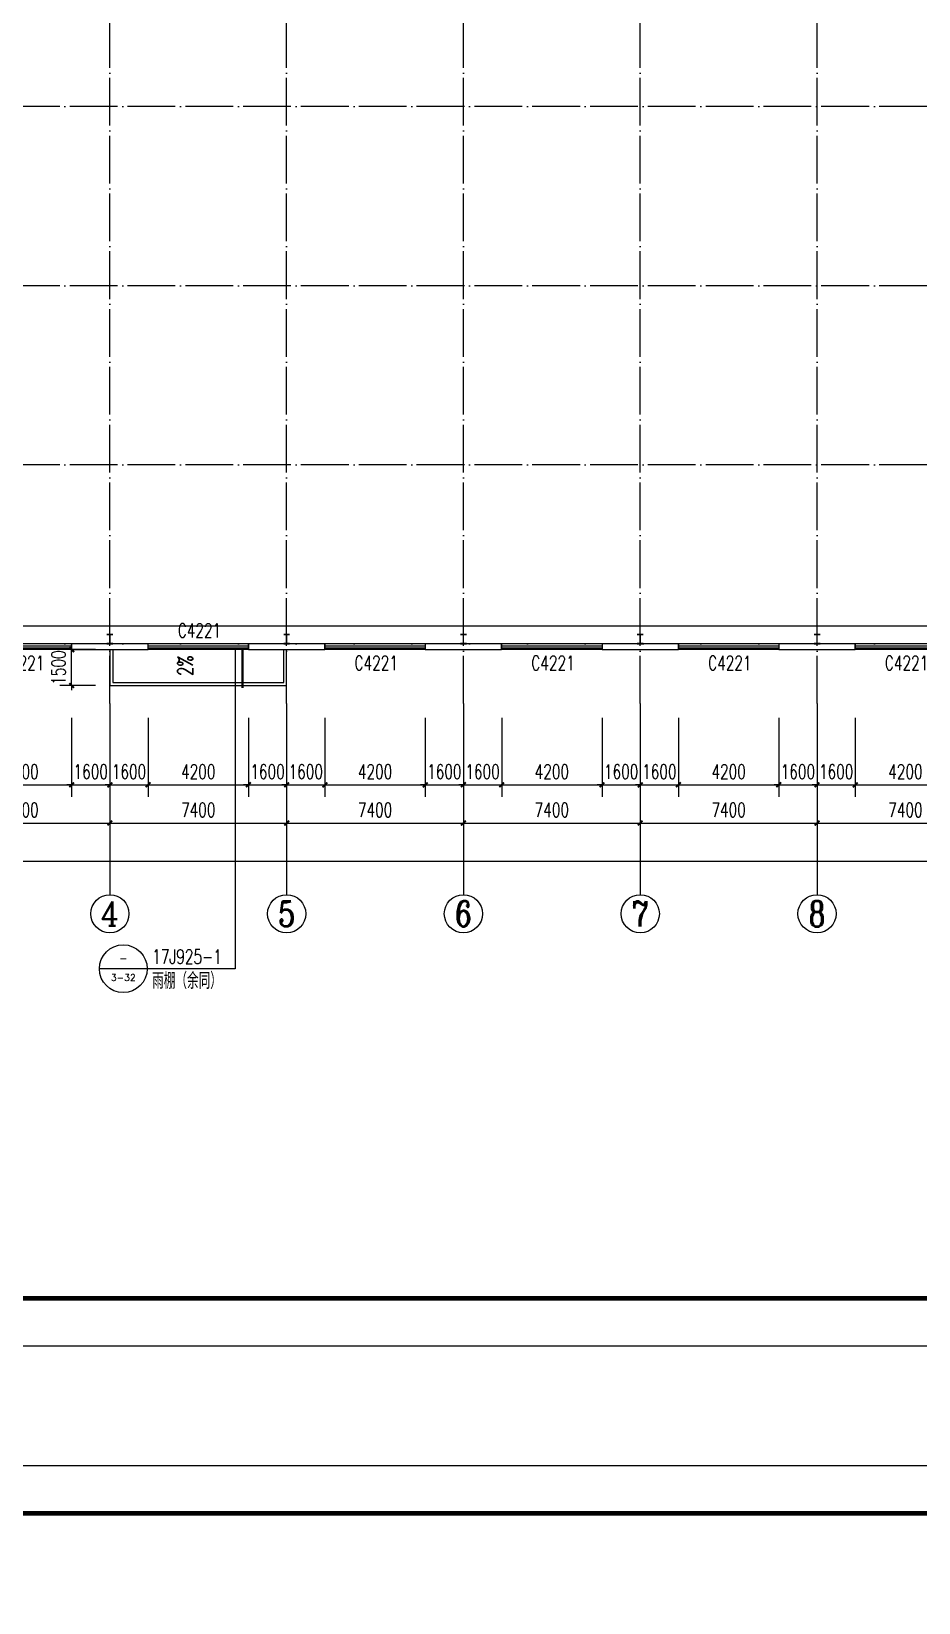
# Model space of a CAD drawing. Extents: x 13276711 to 13543385, y -848943 to -68012.
# Drawn here: x 13365302 to 13402435, y -453583 to -387798 of the extents above; entities that cross this region are included whole.
import ezdxf
from ezdxf.enums import TextEntityAlignment as Align

# ---------------------------------------------------------------- set-up
doc = ezdxf.new("R2010")
doc.units = 0
doc.header["$LTSCALE"] = 1000
doc.header["$MEASUREMENT"] = 0
doc.linetypes.add('DASH', pattern=[0.35, 0.25, -0.1])
doc.linetypes.add('DOTE', pattern=[2.42, 2, -0.2, 0.02, -0.2])
for name, color, linetype in [('AXIS', 3, 'Continuous'), ('AXIS_TEXT', 7, 'Continuous'), ('COLUMN', 2, 'Continuous'), ('DIM_IDEN', 3, 'Continuous'), ('DIM_SYMB', 3, 'Continuous'), ('DOTE', 1, 'DOTE'), ('PUB_DIM', 3, 'Continuous'), ('PUB_TEXT', 7, 'Continuous'), ('TK', 4, 'Continuous'), ('WALL-PARAPET', 6, 'Continuous'), ('WINDOW', 4, 'Continuous'), ('WINDOW_TEXT', 7, 'Continuous')]:
    doc.layers.add(name, color=color, linetype=linetype)
doc.styles.add('_TCH_AXIS', font='COMPLEX', dxfattribs={"bigfont": 'GBCBIG'})
doc.styles.add('_TCH_DIM', font='SIMPLEX', dxfattribs={"bigfont": 'GBCBIG'})
doc.styles.add('_TCH_DIM_T3', font='SIMPLEX', dxfattribs={"width": 0.705882, "bigfont": 'GBCBIG'})
doc.styles.add('_TCH_WINDOW', font='SIMPLEX', dxfattribs={"height": 3.5, "bigfont": 'GBCBIG'})
doc.styles.add('COMPLEX', font='COMPLEX')
doc.dimstyles.new('_TCH_ARCH&&200', dxfattribs={"dimtxt": 595, "dimasz": 200, "dimexe": 500, "dimexo": 600, "dimgap": 252.5, "dimtad": 1, "dimdec": 0, "dimzin": 0, "dimdsep": 46, "dimtxsty": '_TCH_DIM_T3', "dimblk": 'ARCHTICK', "dimcen": 0.09, "dimclrt": 7, "dimazin": 2, "dimtfac": 1, "dimtdec": 0, "dimtix": 1, "dimtmove": 2, "dimatfit": 3, "dimfxl": 0, "dimtolj": 1, "dimtzin": 0, "dimarcsym": 0})

# ---------------------------------------------------------------- blocks, each defined once
blk = doc.blocks.new('A$C797E1D2B')
at = {"layer": 'COLUMN'}
h = blk.add_hatch(color=256, dxfattribs=at)
h.paths.add_polyline_path([(125, 400), (250, 400), (250, 388), (130, 388), (130, 200), (125, 200)])
h.paths.add_polyline_path([(0, 400), (125, 400), (125, 200), (120, 200), (120, 388), (0, 388)])
h.paths.add_polyline_path([(0, 12), (120, 12), (120, 200), (125, 200), (125, 0), (0, 0)])
h.paths.add_polyline_path([(125, 200), (130, 200), (130, 12), (250, 12), (250, 0), (125, 0)])
blk.add_lwpolyline([(250, 0), (250, 12), (130, 12), (130, 388), (250, 388), (250, 400), (0, 400), (0, 388), (120, 388), (120, 12), (0, 12), (0, 0)], close=True, dxfattribs=at)
blk = doc.blocks.new('GeYuanFrame_77864667', base_point=(20.09, 4.53))
at = {"layer": 'TK'}
blk.add_lwpolyline([(20.09, 4.53), (20.09, 598.53), (1071.09, 598.53), (1071.09, 4.53)], close=True, dxfattribs=at)
at = {"layer": 'TK', "const_width": 1}
blk.add_lwpolyline([(45.09, 588.53), (1061.09, 588.53), (1061.09, 14.53), (45.09, 14.53)], close=True, dxfattribs=at)
blk = doc.blocks.new('GeYuanFrame_38556713', base_point=(20.09, 4.53))
at = {"layer": 'TK'}
blk.add_lwpolyline([(20.09, 4.53), (20.09, 598.53), (1071.09, 598.53), (1071.09, 4.53)], close=True, dxfattribs=at)
at = {"layer": 'TK', "const_width": 1}
blk.add_lwpolyline([(45.09, 588.53), (1061.09, 588.53), (1061.09, 14.53), (45.09, 14.53)], close=True, dxfattribs=at)
blk = doc.blocks.new('$TCHSYS$WIN2D')
for p, q in [((-0.5, 0.5), (0.5, 0.5)), ((-0.5, 0.5), (-0.5, -0.5)), ((0.5, 0.5), (0.5, -0.5)), ((0.5, 0.167), (-0.5, 0.167)), ((0.5, -0.167), (-0.5, -0.167)), ((-0.5, -0.5), (0.5, -0.5))]:
    blk.add_line(p, q)
blk = doc.blocks.new('_AXISO')
blk.add_circle((0, 0), 0.5)
at = {"layer": 'AXIS_TEXT', "style": 'COMPLEX', "width": 1.041667}
blk.add_attdef('A', text='', height=0.56, dxfattribs=at).set_placement((-0.25, -0.28), (0.25, -0.28), align=Align.FIT)
blk = doc.blocks.new('_ArchTick')
at = {"color": 0, "linetype": 'ByBlock', "const_width": 0.4}
blk.add_lwpolyline([(-0.5, -0.5), (0.5, 0.5)], dxfattribs=at)
blk = doc.blocks.new('*D172')
at = {"layer": 'AXIS', "color": 0, "lineweight": -2}
for p, q in [((13346145, -416543), (13346145, -423043)), ((13509425, -416543), (13509425, -423043)), ((13346145, -422543), (13509425, -422543))]:
    blk.add_line(p, q, dxfattribs=at)
at = {"layer": 'Defpoints', "color": 0}
for p in [(13346145, -415943), (13509425, -415943), (13509425, -422543)]:
    blk.add_point(p, dxfattribs=at)
at = {"layer": 'AXIS', "color": 0, "lineweight": -2, "xscale": 200, "yscale": 200, "zscale": 200, "rotation": 180}
blk.add_blockref('_ArchTick', (13346145, -422543), dxfattribs=at)
at = {"layer": 'AXIS', "color": 0, "lineweight": -2, "xscale": 200, "yscale": 200, "zscale": 200}
blk.add_blockref('_ArchTick', (13509425, -422543), dxfattribs=at)
at = {"layer": 'AXIS', "color": 7, "insert": (13427785, -421993), "char_height": 595, "attachment_point": 5, "style": '_TCH_DIM_T3'}
blk.add_mtext('\\A1;163280', dxfattribs=at)
blk = doc.blocks.new('*D176')
at = {"layer": 'AXIS', "color": 0, "lineweight": -2}
for p, q in [((13361185, -416543), (13361185, -421443)), ((13368585, -416543), (13368585, -421443)), ((13361185, -420943), (13368585, -420943))]:
    blk.add_line(p, q, dxfattribs=at)
at = {"layer": 'Defpoints', "color": 0}
for p in [(13361185, -415943), (13368585, -415943), (13368585, -420943)]:
    blk.add_point(p, dxfattribs=at)
at = {"layer": 'AXIS', "color": 0, "lineweight": -2, "xscale": 200, "yscale": 200, "zscale": 200, "rotation": 180}
blk.add_blockref('_ArchTick', (13361185, -420943), dxfattribs=at)
at = {"layer": 'AXIS', "color": 0, "lineweight": -2, "xscale": 200, "yscale": 200, "zscale": 200}
blk.add_blockref('_ArchTick', (13368585, -420943), dxfattribs=at)
at = {"layer": 'AXIS', "color": 7, "insert": (13364885, -420393), "char_height": 595, "attachment_point": 5, "style": '_TCH_DIM_T3'}
blk.add_mtext('\\A1;7400', dxfattribs=at)
blk = doc.blocks.new('*D177')
at = {"layer": 'AXIS', "color": 0, "lineweight": -2}
for p, q in [((13368585, -416543), (13368585, -421443)), ((13375985, -416543), (13375985, -421443)), ((13368585, -420943), (13375985, -420943))]:
    blk.add_line(p, q, dxfattribs=at)
at = {"layer": 'Defpoints', "color": 0}
for p in [(13368585, -415943), (13375985, -415943), (13375985, -420943)]:
    blk.add_point(p, dxfattribs=at)
at = {"layer": 'AXIS', "color": 0, "lineweight": -2, "xscale": 200, "yscale": 200, "zscale": 200, "rotation": 180}
blk.add_blockref('_ArchTick', (13368585, -420943), dxfattribs=at)
at = {"layer": 'AXIS', "color": 0, "lineweight": -2, "xscale": 200, "yscale": 200, "zscale": 200}
blk.add_blockref('_ArchTick', (13375985, -420943), dxfattribs=at)
at = {"layer": 'AXIS', "color": 7, "insert": (13372285, -420393), "char_height": 595, "attachment_point": 5, "style": '_TCH_DIM_T3'}
blk.add_mtext('\\A1;7400', dxfattribs=at)
blk = doc.blocks.new('*D178')
at = {"layer": 'AXIS', "color": 0, "lineweight": -2}
for p, q in [((13375985, -416543), (13375985, -421443)), ((13383385, -416543), (13383385, -421443)), ((13375985, -420943), (13383385, -420943))]:
    blk.add_line(p, q, dxfattribs=at)
at = {"layer": 'Defpoints', "color": 0}
for p in [(13375985, -415943), (13383385, -415943), (13383385, -420943)]:
    blk.add_point(p, dxfattribs=at)
at = {"layer": 'AXIS', "color": 0, "lineweight": -2, "xscale": 200, "yscale": 200, "zscale": 200, "rotation": 180}
blk.add_blockref('_ArchTick', (13375985, -420943), dxfattribs=at)
at = {"layer": 'AXIS', "color": 0, "lineweight": -2, "xscale": 200, "yscale": 200, "zscale": 200}
blk.add_blockref('_ArchTick', (13383385, -420943), dxfattribs=at)
at = {"layer": 'AXIS', "color": 7, "insert": (13379685, -420393), "char_height": 595, "attachment_point": 5, "style": '_TCH_DIM_T3'}
blk.add_mtext('\\A1;7400', dxfattribs=at)
blk = doc.blocks.new('*D179')
at = {"layer": 'AXIS', "color": 0, "lineweight": -2}
for p, q in [((13383385, -416543), (13383385, -421443)), ((13390785, -416543), (13390785, -421443)), ((13383385, -420943), (13390785, -420943))]:
    blk.add_line(p, q, dxfattribs=at)
at = {"layer": 'Defpoints', "color": 0}
for p in [(13383385, -415943), (13390785, -415943), (13390785, -420943)]:
    blk.add_point(p, dxfattribs=at)
at = {"layer": 'AXIS', "color": 0, "lineweight": -2, "xscale": 200, "yscale": 200, "zscale": 200, "rotation": 180}
blk.add_blockref('_ArchTick', (13383385, -420943), dxfattribs=at)
at = {"layer": 'AXIS', "color": 0, "lineweight": -2, "xscale": 200, "yscale": 200, "zscale": 200}
blk.add_blockref('_ArchTick', (13390785, -420943), dxfattribs=at)
at = {"layer": 'AXIS', "color": 7, "insert": (13387085, -420393), "char_height": 595, "attachment_point": 5, "style": '_TCH_DIM_T3'}
blk.add_mtext('\\A1;7400', dxfattribs=at)
blk = doc.blocks.new('*D180')
at = {"layer": 'AXIS', "color": 0, "lineweight": -2}
for p, q in [((13390785, -416543), (13390785, -421443)), ((13398185, -416543), (13398185, -421443)), ((13390785, -420943), (13398185, -420943))]:
    blk.add_line(p, q, dxfattribs=at)
at = {"layer": 'Defpoints', "color": 0}
for p in [(13390785, -415943), (13398185, -415943), (13398185, -420943)]:
    blk.add_point(p, dxfattribs=at)
at = {"layer": 'AXIS', "color": 0, "lineweight": -2, "xscale": 200, "yscale": 200, "zscale": 200, "rotation": 180}
blk.add_blockref('_ArchTick', (13390785, -420943), dxfattribs=at)
at = {"layer": 'AXIS', "color": 0, "lineweight": -2, "xscale": 200, "yscale": 200, "zscale": 200}
blk.add_blockref('_ArchTick', (13398185, -420943), dxfattribs=at)
at = {"layer": 'AXIS', "color": 7, "insert": (13394485, -420393), "char_height": 595, "attachment_point": 5, "style": '_TCH_DIM_T3'}
blk.add_mtext('\\A1;7400', dxfattribs=at)
blk = doc.blocks.new('*D181')
at = {"layer": 'AXIS', "color": 0, "lineweight": -2}
for p, q in [((13398185, -416543), (13398185, -421443)), ((13405585, -416543), (13405585, -421443)), ((13398185, -420943), (13405585, -420943))]:
    blk.add_line(p, q, dxfattribs=at)
at = {"layer": 'Defpoints', "color": 0}
for p in [(13398185, -415943), (13405585, -415943), (13405585, -420943)]:
    blk.add_point(p, dxfattribs=at)
at = {"layer": 'AXIS', "color": 0, "lineweight": -2, "xscale": 200, "yscale": 200, "zscale": 200, "rotation": 180}
blk.add_blockref('_ArchTick', (13398185, -420943), dxfattribs=at)
at = {"layer": 'AXIS', "color": 0, "lineweight": -2, "xscale": 200, "yscale": 200, "zscale": 200}
blk.add_blockref('_ArchTick', (13405585, -420943), dxfattribs=at)
at = {"layer": 'AXIS', "color": 7, "insert": (13401885, -420393), "char_height": 595, "attachment_point": 5, "style": '_TCH_DIM_T3'}
blk.add_mtext('\\A1;7400', dxfattribs=at)
blk = doc.blocks.new('*D511')
at = {"layer": 'Defpoints', "color": 0}
for p in [(13362785, -415943), (13366985, -415943), (13366985, -419343)]:
    blk.add_point(p, dxfattribs=at)
at = {"layer": 'PUB_DIM', "color": 0, "lineweight": -2}
for p, q in [((13362785, -416543), (13362785, -419843)), ((13366985, -416543), (13366985, -419843)), ((13362785, -419343), (13366985, -419343))]:
    blk.add_line(p, q, dxfattribs=at)
at = {"layer": 'PUB_DIM', "color": 0, "lineweight": -2, "xscale": 200, "yscale": 200, "zscale": 200, "rotation": 180}
blk.add_blockref('_ArchTick', (13362785, -419343), dxfattribs=at)
at = {"layer": 'PUB_DIM', "color": 0, "lineweight": -2, "xscale": 200, "yscale": 200, "zscale": 200}
blk.add_blockref('_ArchTick', (13366985, -419343), dxfattribs=at)
at = {"layer": 'PUB_DIM', "color": 7, "insert": (13364885, -418793), "char_height": 595, "attachment_point": 5, "style": '_TCH_DIM_T3'}
blk.add_mtext('\\A1;4200', dxfattribs=at)
blk = doc.blocks.new('*D512')
at = {"layer": 'Defpoints', "color": 0}
for p in [(13366985, -415943), (13368585, -415943), (13368585, -419343)]:
    blk.add_point(p, dxfattribs=at)
at = {"layer": 'PUB_DIM', "color": 0, "lineweight": -2}
for p, q in [((13366985, -416543), (13366985, -419843)), ((13368585, -416543), (13368585, -419843)), ((13366985, -419343), (13366785, -419343)), ((13366985, -419343), (13368585, -419343)), ((13368585, -419343), (13368785, -419343))]:
    blk.add_line(p, q, dxfattribs=at)
at = {"layer": 'PUB_DIM', "color": 0, "lineweight": -2, "xscale": 200, "yscale": 200, "zscale": 200}
blk.add_blockref('_ArchTick', (13366985, -419343), dxfattribs=at)
at = {"layer": 'PUB_DIM', "color": 0, "lineweight": -2, "xscale": 200, "yscale": 200, "zscale": 200, "rotation": 180}
blk.add_blockref('_ArchTick', (13368585, -419343), dxfattribs=at)
at = {"layer": 'PUB_DIM', "color": 7, "insert": (13367785, -418793), "char_height": 595, "attachment_point": 5, "style": '_TCH_DIM_T3'}
blk.add_mtext('\\A1;1600', dxfattribs=at)
blk = doc.blocks.new('*D513')
at = {"layer": 'Defpoints', "color": 0}
for p in [(13368585, -415943), (13370185, -415943), (13370185, -419343)]:
    blk.add_point(p, dxfattribs=at)
at = {"layer": 'PUB_DIM', "color": 0, "lineweight": -2}
for p, q in [((13368585, -416543), (13368585, -419843)), ((13370185, -416543), (13370185, -419843)), ((13368585, -419343), (13368385, -419343)), ((13368585, -419343), (13370185, -419343)), ((13370185, -419343), (13370385, -419343))]:
    blk.add_line(p, q, dxfattribs=at)
at = {"layer": 'PUB_DIM', "color": 0, "lineweight": -2, "xscale": 200, "yscale": 200, "zscale": 200}
blk.add_blockref('_ArchTick', (13368585, -419343), dxfattribs=at)
at = {"layer": 'PUB_DIM', "color": 0, "lineweight": -2, "xscale": 200, "yscale": 200, "zscale": 200, "rotation": 180}
blk.add_blockref('_ArchTick', (13370185, -419343), dxfattribs=at)
at = {"layer": 'PUB_DIM', "color": 7, "insert": (13369385, -418793), "char_height": 595, "attachment_point": 5, "style": '_TCH_DIM_T3'}
blk.add_mtext('\\A1;1600', dxfattribs=at)
blk = doc.blocks.new('*D514')
at = {"layer": 'Defpoints', "color": 0}
for p in [(13370185, -415943), (13374385, -415943), (13374385, -419343)]:
    blk.add_point(p, dxfattribs=at)
at = {"layer": 'PUB_DIM', "color": 0, "lineweight": -2}
for p, q in [((13370185, -416543), (13370185, -419843)), ((13374385, -416543), (13374385, -419843)), ((13370185, -419343), (13374385, -419343))]:
    blk.add_line(p, q, dxfattribs=at)
at = {"layer": 'PUB_DIM', "color": 0, "lineweight": -2, "xscale": 200, "yscale": 200, "zscale": 200, "rotation": 180}
blk.add_blockref('_ArchTick', (13370185, -419343), dxfattribs=at)
at = {"layer": 'PUB_DIM', "color": 0, "lineweight": -2, "xscale": 200, "yscale": 200, "zscale": 200}
blk.add_blockref('_ArchTick', (13374385, -419343), dxfattribs=at)
at = {"layer": 'PUB_DIM', "color": 7, "insert": (13372285, -418793), "char_height": 595, "attachment_point": 5, "style": '_TCH_DIM_T3'}
blk.add_mtext('\\A1;4200', dxfattribs=at)
blk = doc.blocks.new('*D515')
at = {"layer": 'Defpoints', "color": 0}
for p in [(13374385, -415943), (13375985, -415943), (13375985, -419343)]:
    blk.add_point(p, dxfattribs=at)
at = {"layer": 'PUB_DIM', "color": 0, "lineweight": -2}
for p, q in [((13374385, -416543), (13374385, -419843)), ((13375985, -416543), (13375985, -419843)), ((13374385, -419343), (13374185, -419343)), ((13374385, -419343), (13375985, -419343)), ((13375985, -419343), (13376185, -419343))]:
    blk.add_line(p, q, dxfattribs=at)
at = {"layer": 'PUB_DIM', "color": 0, "lineweight": -2, "xscale": 200, "yscale": 200, "zscale": 200}
blk.add_blockref('_ArchTick', (13374385, -419343), dxfattribs=at)
at = {"layer": 'PUB_DIM', "color": 0, "lineweight": -2, "xscale": 200, "yscale": 200, "zscale": 200, "rotation": 180}
blk.add_blockref('_ArchTick', (13375985, -419343), dxfattribs=at)
at = {"layer": 'PUB_DIM', "color": 7, "insert": (13375185, -418793), "char_height": 595, "attachment_point": 5, "style": '_TCH_DIM_T3'}
blk.add_mtext('\\A1;1600', dxfattribs=at)
blk = doc.blocks.new('*D516')
at = {"layer": 'Defpoints', "color": 0}
for p in [(13375985, -415943), (13377585, -415943), (13377585, -419343)]:
    blk.add_point(p, dxfattribs=at)
at = {"layer": 'PUB_DIM', "color": 0, "lineweight": -2}
for p, q in [((13375985, -416543), (13375985, -419843)), ((13377585, -416543), (13377585, -419843)), ((13375985, -419343), (13375785, -419343)), ((13375985, -419343), (13377585, -419343)), ((13377585, -419343), (13377785, -419343))]:
    blk.add_line(p, q, dxfattribs=at)
at = {"layer": 'PUB_DIM', "color": 0, "lineweight": -2, "xscale": 200, "yscale": 200, "zscale": 200}
blk.add_blockref('_ArchTick', (13375985, -419343), dxfattribs=at)
at = {"layer": 'PUB_DIM', "color": 0, "lineweight": -2, "xscale": 200, "yscale": 200, "zscale": 200, "rotation": 180}
blk.add_blockref('_ArchTick', (13377585, -419343), dxfattribs=at)
at = {"layer": 'PUB_DIM', "color": 7, "insert": (13376785, -418793), "char_height": 595, "attachment_point": 5, "style": '_TCH_DIM_T3'}
blk.add_mtext('\\A1;1600', dxfattribs=at)
blk = doc.blocks.new('*D517')
at = {"layer": 'Defpoints', "color": 0}
for p in [(13377585, -415943), (13381785, -415943), (13381785, -419343)]:
    blk.add_point(p, dxfattribs=at)
at = {"layer": 'PUB_DIM', "color": 0, "lineweight": -2}
for p, q in [((13377585, -416543), (13377585, -419843)), ((13381785, -416543), (13381785, -419843)), ((13377585, -419343), (13381785, -419343))]:
    blk.add_line(p, q, dxfattribs=at)
at = {"layer": 'PUB_DIM', "color": 0, "lineweight": -2, "xscale": 200, "yscale": 200, "zscale": 200, "rotation": 180}
blk.add_blockref('_ArchTick', (13377585, -419343), dxfattribs=at)
at = {"layer": 'PUB_DIM', "color": 0, "lineweight": -2, "xscale": 200, "yscale": 200, "zscale": 200}
blk.add_blockref('_ArchTick', (13381785, -419343), dxfattribs=at)
at = {"layer": 'PUB_DIM', "color": 7, "insert": (13379685, -418793), "char_height": 595, "attachment_point": 5, "style": '_TCH_DIM_T3'}
blk.add_mtext('\\A1;4200', dxfattribs=at)
blk = doc.blocks.new('*D518')
at = {"layer": 'Defpoints', "color": 0}
for p in [(13381785, -415943), (13383385, -415943), (13383385, -419343)]:
    blk.add_point(p, dxfattribs=at)
at = {"layer": 'PUB_DIM', "color": 0, "lineweight": -2}
for p, q in [((13381785, -416543), (13381785, -419843)), ((13383385, -416543), (13383385, -419843)), ((13381785, -419343), (13381585, -419343)), ((13381785, -419343), (13383385, -419343)), ((13383385, -419343), (13383585, -419343))]:
    blk.add_line(p, q, dxfattribs=at)
at = {"layer": 'PUB_DIM', "color": 0, "lineweight": -2, "xscale": 200, "yscale": 200, "zscale": 200}
blk.add_blockref('_ArchTick', (13381785, -419343), dxfattribs=at)
at = {"layer": 'PUB_DIM', "color": 0, "lineweight": -2, "xscale": 200, "yscale": 200, "zscale": 200, "rotation": 180}
blk.add_blockref('_ArchTick', (13383385, -419343), dxfattribs=at)
at = {"layer": 'PUB_DIM', "color": 7, "insert": (13382585, -418793), "char_height": 595, "attachment_point": 5, "style": '_TCH_DIM_T3'}
blk.add_mtext('\\A1;1600', dxfattribs=at)
blk = doc.blocks.new('*D519')
at = {"layer": 'Defpoints', "color": 0}
for p in [(13383385, -415943), (13384985, -415943), (13384985, -419343)]:
    blk.add_point(p, dxfattribs=at)
at = {"layer": 'PUB_DIM', "color": 0, "lineweight": -2}
for p, q in [((13383385, -416543), (13383385, -419843)), ((13384985, -416543), (13384985, -419843)), ((13383385, -419343), (13383185, -419343)), ((13383385, -419343), (13384985, -419343)), ((13384985, -419343), (13385185, -419343))]:
    blk.add_line(p, q, dxfattribs=at)
at = {"layer": 'PUB_DIM', "color": 0, "lineweight": -2, "xscale": 200, "yscale": 200, "zscale": 200}
blk.add_blockref('_ArchTick', (13383385, -419343), dxfattribs=at)
at = {"layer": 'PUB_DIM', "color": 0, "lineweight": -2, "xscale": 200, "yscale": 200, "zscale": 200, "rotation": 180}
blk.add_blockref('_ArchTick', (13384985, -419343), dxfattribs=at)
at = {"layer": 'PUB_DIM', "color": 7, "insert": (13384185, -418793), "char_height": 595, "attachment_point": 5, "style": '_TCH_DIM_T3'}
blk.add_mtext('\\A1;1600', dxfattribs=at)
blk = doc.blocks.new('*D520')
at = {"layer": 'Defpoints', "color": 0}
for p in [(13384985, -415943), (13389185, -415943), (13389185, -419343)]:
    blk.add_point(p, dxfattribs=at)
at = {"layer": 'PUB_DIM', "color": 0, "lineweight": -2}
for p, q in [((13384985, -416543), (13384985, -419843)), ((13389185, -416543), (13389185, -419843)), ((13384985, -419343), (13389185, -419343))]:
    blk.add_line(p, q, dxfattribs=at)
at = {"layer": 'PUB_DIM', "color": 0, "lineweight": -2, "xscale": 200, "yscale": 200, "zscale": 200, "rotation": 180}
blk.add_blockref('_ArchTick', (13384985, -419343), dxfattribs=at)
at = {"layer": 'PUB_DIM', "color": 0, "lineweight": -2, "xscale": 200, "yscale": 200, "zscale": 200}
blk.add_blockref('_ArchTick', (13389185, -419343), dxfattribs=at)
at = {"layer": 'PUB_DIM', "color": 7, "insert": (13387085, -418793), "char_height": 595, "attachment_point": 5, "style": '_TCH_DIM_T3'}
blk.add_mtext('\\A1;4200', dxfattribs=at)
blk = doc.blocks.new('*D521')
at = {"layer": 'Defpoints', "color": 0}
for p in [(13389185, -415943), (13390785, -415943), (13390785, -419343)]:
    blk.add_point(p, dxfattribs=at)
at = {"layer": 'PUB_DIM', "color": 0, "lineweight": -2}
for p, q in [((13389185, -416543), (13389185, -419843)), ((13390785, -416543), (13390785, -419843)), ((13389185, -419343), (13388985, -419343)), ((13389185, -419343), (13390785, -419343)), ((13390785, -419343), (13390985, -419343))]:
    blk.add_line(p, q, dxfattribs=at)
at = {"layer": 'PUB_DIM', "color": 0, "lineweight": -2, "xscale": 200, "yscale": 200, "zscale": 200}
blk.add_blockref('_ArchTick', (13389185, -419343), dxfattribs=at)
at = {"layer": 'PUB_DIM', "color": 0, "lineweight": -2, "xscale": 200, "yscale": 200, "zscale": 200, "rotation": 180}
blk.add_blockref('_ArchTick', (13390785, -419343), dxfattribs=at)
at = {"layer": 'PUB_DIM', "color": 7, "insert": (13389985, -418793), "char_height": 595, "attachment_point": 5, "style": '_TCH_DIM_T3'}
blk.add_mtext('\\A1;1600', dxfattribs=at)
blk = doc.blocks.new('*D522')
at = {"layer": 'Defpoints', "color": 0}
for p in [(13390785, -415943), (13392385, -415943), (13392385, -419343)]:
    blk.add_point(p, dxfattribs=at)
at = {"layer": 'PUB_DIM', "color": 0, "lineweight": -2}
for p, q in [((13390785, -416543), (13390785, -419843)), ((13392385, -416543), (13392385, -419843)), ((13390785, -419343), (13390585, -419343)), ((13390785, -419343), (13392385, -419343)), ((13392385, -419343), (13392585, -419343))]:
    blk.add_line(p, q, dxfattribs=at)
at = {"layer": 'PUB_DIM', "color": 0, "lineweight": -2, "xscale": 200, "yscale": 200, "zscale": 200}
blk.add_blockref('_ArchTick', (13390785, -419343), dxfattribs=at)
at = {"layer": 'PUB_DIM', "color": 0, "lineweight": -2, "xscale": 200, "yscale": 200, "zscale": 200, "rotation": 180}
blk.add_blockref('_ArchTick', (13392385, -419343), dxfattribs=at)
at = {"layer": 'PUB_DIM', "color": 7, "insert": (13391585, -418793), "char_height": 595, "attachment_point": 5, "style": '_TCH_DIM_T3'}
blk.add_mtext('\\A1;1600', dxfattribs=at)
blk = doc.blocks.new('*D523')
at = {"layer": 'Defpoints', "color": 0}
for p in [(13392385, -415943), (13396585, -415943), (13396585, -419343)]:
    blk.add_point(p, dxfattribs=at)
at = {"layer": 'PUB_DIM', "color": 0, "lineweight": -2}
for p, q in [((13392385, -416543), (13392385, -419843)), ((13396585, -416543), (13396585, -419843)), ((13392385, -419343), (13396585, -419343))]:
    blk.add_line(p, q, dxfattribs=at)
at = {"layer": 'PUB_DIM', "color": 0, "lineweight": -2, "xscale": 200, "yscale": 200, "zscale": 200, "rotation": 180}
blk.add_blockref('_ArchTick', (13392385, -419343), dxfattribs=at)
at = {"layer": 'PUB_DIM', "color": 0, "lineweight": -2, "xscale": 200, "yscale": 200, "zscale": 200}
blk.add_blockref('_ArchTick', (13396585, -419343), dxfattribs=at)
at = {"layer": 'PUB_DIM', "color": 7, "insert": (13394485, -418793), "char_height": 595, "attachment_point": 5, "style": '_TCH_DIM_T3'}
blk.add_mtext('\\A1;4200', dxfattribs=at)
blk = doc.blocks.new('*D524')
at = {"layer": 'Defpoints', "color": 0}
for p in [(13396585, -415943), (13398185, -415943), (13398185, -419343)]:
    blk.add_point(p, dxfattribs=at)
at = {"layer": 'PUB_DIM', "color": 0, "lineweight": -2}
for p, q in [((13396585, -416543), (13396585, -419843)), ((13398185, -416543), (13398185, -419843)), ((13396585, -419343), (13396385, -419343)), ((13396585, -419343), (13398185, -419343)), ((13398185, -419343), (13398385, -419343))]:
    blk.add_line(p, q, dxfattribs=at)
at = {"layer": 'PUB_DIM', "color": 0, "lineweight": -2, "xscale": 200, "yscale": 200, "zscale": 200}
blk.add_blockref('_ArchTick', (13396585, -419343), dxfattribs=at)
at = {"layer": 'PUB_DIM', "color": 0, "lineweight": -2, "xscale": 200, "yscale": 200, "zscale": 200, "rotation": 180}
blk.add_blockref('_ArchTick', (13398185, -419343), dxfattribs=at)
at = {"layer": 'PUB_DIM', "color": 7, "insert": (13397385, -418793), "char_height": 595, "attachment_point": 5, "style": '_TCH_DIM_T3'}
blk.add_mtext('\\A1;1600', dxfattribs=at)
blk = doc.blocks.new('*D525')
at = {"layer": 'Defpoints', "color": 0}
for p in [(13398185, -415943), (13399785, -415943), (13399785, -419343)]:
    blk.add_point(p, dxfattribs=at)
at = {"layer": 'PUB_DIM', "color": 0, "lineweight": -2}
for p, q in [((13398185, -416543), (13398185, -419843)), ((13399785, -416543), (13399785, -419843)), ((13398185, -419343), (13397985, -419343)), ((13398185, -419343), (13399785, -419343)), ((13399785, -419343), (13399985, -419343))]:
    blk.add_line(p, q, dxfattribs=at)
at = {"layer": 'PUB_DIM', "color": 0, "lineweight": -2, "xscale": 200, "yscale": 200, "zscale": 200}
blk.add_blockref('_ArchTick', (13398185, -419343), dxfattribs=at)
at = {"layer": 'PUB_DIM', "color": 0, "lineweight": -2, "xscale": 200, "yscale": 200, "zscale": 200, "rotation": 180}
blk.add_blockref('_ArchTick', (13399785, -419343), dxfattribs=at)
at = {"layer": 'PUB_DIM', "color": 7, "insert": (13398985, -418793), "char_height": 595, "attachment_point": 5, "style": '_TCH_DIM_T3'}
blk.add_mtext('\\A1;1600', dxfattribs=at)
blk = doc.blocks.new('*D526')
at = {"layer": 'Defpoints', "color": 0}
for p in [(13399785, -415943), (13403985, -415943), (13403985, -419343)]:
    blk.add_point(p, dxfattribs=at)
at = {"layer": 'PUB_DIM', "color": 0, "lineweight": -2}
for p, q in [((13399785, -416543), (13399785, -419843)), ((13403985, -416543), (13403985, -419843)), ((13399785, -419343), (13403985, -419343))]:
    blk.add_line(p, q, dxfattribs=at)
at = {"layer": 'PUB_DIM', "color": 0, "lineweight": -2, "xscale": 200, "yscale": 200, "zscale": 200, "rotation": 180}
blk.add_blockref('_ArchTick', (13399785, -419343), dxfattribs=at)
at = {"layer": 'PUB_DIM', "color": 0, "lineweight": -2, "xscale": 200, "yscale": 200, "zscale": 200}
blk.add_blockref('_ArchTick', (13403985, -419343), dxfattribs=at)
at = {"layer": 'PUB_DIM', "color": 7, "insert": (13401885, -418793), "char_height": 595, "attachment_point": 5, "style": '_TCH_DIM_T3'}
blk.add_mtext('\\A1;4200', dxfattribs=at)
blk = doc.blocks.new('*D694')
at = {"layer": 'Defpoints', "color": 0}
for p in [(13366985, -413683), (13368585, -413683), (13368585, -415183)]:
    blk.add_point(p, dxfattribs=at)
at = {"layer": 'PUB_DIM', "color": 0, "lineweight": -2}
for p, q in [((13367985, -413683), (13366485, -413683)), ((13366985, -413683), (13366985, -413483)), ((13366985, -415183), (13366985, -413683)), ((13367985, -415183), (13366485, -415183)), ((13366985, -415183), (13366985, -415383))]:
    blk.add_line(p, q, dxfattribs=at)
at = {"layer": 'PUB_DIM', "color": 0, "lineweight": -2, "xscale": 200, "yscale": 200, "zscale": 200}
for p, rotation in [((13366985, -413683), 270), ((13366985, -415183), 90)]:
    blk.add_blockref('_ArchTick', p, dxfattribs=dict(at, rotation=rotation))
at = {"layer": 'PUB_DIM', "color": 7, "insert": (13366435, -414433), "char_height": 595, "attachment_point": 5, "rotation": 90, "style": '_TCH_DIM_T3'}
blk.add_mtext('\\A1;1500', dxfattribs=at)

msp = doc.modelspace()

# ---------------------------------------------------------------- linework, layer by layer
at = {"linetype": 'DASH', "ltscale": 5, "const_width": 50}
msp.add_lwpolyline([(13509184.8, -412693.1), (13346384.8, -412693.1)], dxfattribs=at)
at = {"ltscale": 0.5}
for points in [[(13368584.8, -413683.1), (13368584.8, -415183.1), (13375984.8, -415183.1), (13375984.8, -413683.1)], [(13368704.8, -413683.1), (13368704.8, -415063.1), (13375864.8, -415063.1), (13375864.8, -413683.1)]]:
    msp.add_lwpolyline(points, dxfattribs=at)
at = {"layer": 'AXIS'}
for p, q in [((13368584.8, -415943.1), (13368584.8, -423943.1)), ((13375984.8, -415943.1), (13375984.8, -423943.1)), ((13383384.8, -415943.1), (13383384.8, -423943.1)), ((13390784.8, -415943.1), (13390784.8, -423943.1)), ((13398184.8, -415943.1), (13398184.8, -423943.1))]:
    msp.add_line(p, q, dxfattribs=at)
at = {"layer": 'DIM_IDEN'}
for p, q in [((13373835.3, -413683.1), (13373835.3, -427043.1)), ((13370145.9, -427043.1), (13368145.9, -427043.1)), ((13373835.3, -427043.1), (13370145.9, -427043.1))]:
    msp.add_line(p, q, dxfattribs=at)
at = {"layer": 'DIM_IDEN', "const_width": 100}
msp.add_lwpolyline([(13374135.3, -413683.1), (13374135.3, -415283.1)], dxfattribs=at)
at = {"layer": 'DIM_IDEN'}
msp.add_circle((13369145.9, -427043.1), 1000, dxfattribs=at)
at = {"layer": 'DIM_SYMB'}
msp.add_lwpolyline([(13372284.8, -413823.1, 0, 0, 0), (13372284.8, -414473.1, 120, 0, 0), (13372284.8, -414923.1, 0, 0, 0)], format="xyseb", dxfattribs=at)
at = {"layer": 'DOTE'}
for p, q in [((13368584.8, -415943.1), (13368584.8, -350943.1)), ((13375984.8, -415943.1), (13375984.8, -350943.1)), ((13383384.8, -415943.1), (13383384.8, -350943.1)), ((13390784.8, -415943.1), (13390784.8, -350943.1)), ((13398184.8, -415943.1), (13398184.8, -350943.1)), ((13511684.8, -390943.1), (13343884.8, -390943.1)), ((13511684.8, -398443.1), (13343884.8, -398443.1)), ((13511684.8, -405943.1), (13343884.8, -405943.1)), ((13511684.8, -413443.1), (13343884.8, -413443.1))]:
    msp.add_line(p, q, dxfattribs=at)
at = {"layer": 'WALL-PARAPET'}
for p, q in [((13370184.8, -413443.1), (13366984.8, -413443.1)), ((13366984.8, -413443.1), (13366984.8, -413683.1)), ((13366984.8, -413683.1), (13370184.8, -413683.1)), ((13370184.8, -413683.1), (13370184.8, -413443.1)), ((13377584.8, -413443.1), (13374384.8, -413443.1)), ((13374384.8, -413443.1), (13374384.8, -413683.1)), ((13374384.8, -413683.1), (13377584.8, -413683.1)), ((13377584.8, -413683.1), (13377584.8, -413443.1)), ((13384984.8, -413443.1), (13381784.8, -413443.1)), ((13381784.8, -413443.1), (13381784.8, -413683.1)), ((13381784.8, -413683.1), (13384984.8, -413683.1)), ((13384984.8, -413683.1), (13384984.8, -413443.1)), ((13392384.8, -413443.1), (13389184.8, -413443.1)), ((13389184.8, -413443.1), (13389184.8, -413683.1)), ((13389184.8, -413683.1), (13392384.8, -413683.1)), ((13392384.8, -413683.1), (13392384.8, -413443.1)), ((13399784.8, -413443.1), (13396584.8, -413443.1)), ((13396584.8, -413443.1), (13396584.8, -413683.1)), ((13396584.8, -413683.1), (13399784.8, -413683.1)), ((13399784.8, -413683.1), (13399784.8, -413443.1))]:
    msp.add_line(p, q, dxfattribs=at)

# ---------------------------------------------------------------- block references
at = {"xscale": 200, "yscale": 200, "zscale": 200}
for name, p in [('GeYuanFrame_77864667', (13328184.8, -442843.1)), ('GeYuanFrame_38556713', (13328184.8, -566643.1))]:
    msp.add_blockref(name, p, dxfattribs=at)
at = {"rotation": 180}
for p in [(13368709.9, -413043.1), (13376109.9, -413043.1), (13383509.9, -413043.1), (13390909.9, -413043.1), (13398309.9, -413043.1)]:
    msp.add_blockref('A$C797E1D2B', p, dxfattribs=at)
at = {"layer": 'AXIS'}
ref = msp.add_blockref('_AXISO', (13368584.8, -424743.1), dxfattribs=dict(at, xscale=1600, yscale=1600, zscale=1600))
ref.add_attrib('A', '4', dxfattribs={"layer": 'AXIS_TEXT', "ltscale": 0.5, "height": 1018.2, "style": '_TCH_AXIS'}).set_placement((13368197, -425252.1), (13368972.7, -425252.1), align=Align.FIT)
ref = msp.add_blockref('_AXISO', (13375984.8, -424743.1), dxfattribs=dict(at, xscale=1600, yscale=1600, zscale=1600))
ref.add_attrib('A', '5', dxfattribs={"layer": 'AXIS_TEXT', "ltscale": 0.5, "height": 1065, "style": '_TCH_AXIS'}).set_placement((13375629.8, -425275.6), (13376339.9, -425275.6), align=Align.FIT)
ref = msp.add_blockref('_AXISO', (13383384.8, -424743.1), dxfattribs=dict(at, xscale=1600, yscale=1600, zscale=1600))
ref.add_attrib('A', '6', dxfattribs={"layer": 'AXIS_TEXT', "ltscale": 0.5, "height": 1065, "style": '_TCH_AXIS'}).set_placement((13383029.8, -425275.6), (13383739.9, -425275.6), align=Align.FIT)
ref = msp.add_blockref('_AXISO', (13390784.8, -424743.1), dxfattribs=dict(at, xscale=1600, yscale=1600, zscale=1600))
ref.add_attrib('A', '7', dxfattribs={"layer": 'AXIS_TEXT', "ltscale": 0.5, "height": 1065, "style": '_TCH_AXIS'}).set_placement((13390429.8, -425275.6), (13391139.9, -425275.6), align=Align.FIT)
ref = msp.add_blockref('_AXISO', (13398184.8, -424743.1), dxfattribs=dict(at, xscale=1600, yscale=1600, zscale=1600))
ref.add_attrib('A', '8', dxfattribs={"layer": 'AXIS_TEXT', "ltscale": 0.5, "height": 1065, "style": '_TCH_AXIS'}).set_placement((13397829.8, -425275.6), (13398539.9, -425275.6), align=Align.FIT)
at = {"layer": 'WINDOW'}
ref = msp.add_blockref('$TCHSYS$WIN2D', (13372284.8, -413563.1), dxfattribs=dict(at, xscale=-4200, yscale=-240, zscale=-4200))
ref.add_attrib('A', 'C4221', (13371424.8, -413180.8), dxfattribs={"layer": 'WINDOW_TEXT', "ltscale": 0.5, "height": 595, "style": '_TCH_WINDOW', "width": 0.705882})
ref = msp.add_blockref('$TCHSYS$WIN2D', (13364884.8, -413563.1), dxfattribs=dict(at, xscale=-4200, yscale=240, zscale=-4200))
ref.add_attrib('A', 'C4221', (13364024.8, -414540.4), dxfattribs={"layer": 'WINDOW_TEXT', "ltscale": 0.5, "height": 595, "style": '_TCH_WINDOW', "width": 0.705882})
ref = msp.add_blockref('$TCHSYS$WIN2D', (13379684.8, -413563.1), dxfattribs=dict(at, xscale=-4200, yscale=240, zscale=-4200))
ref.add_attrib('A', 'C4221', (13378824.8, -414540.4), dxfattribs={"layer": 'WINDOW_TEXT', "ltscale": 0.5, "height": 595, "style": '_TCH_WINDOW', "width": 0.705882})
ref = msp.add_blockref('$TCHSYS$WIN2D', (13387084.8, -413563.1), dxfattribs=dict(at, xscale=-4200, yscale=240, zscale=-4200))
ref.add_attrib('A', 'C4221', (13386224.8, -414540.4), dxfattribs={"layer": 'WINDOW_TEXT', "ltscale": 0.5, "height": 595, "style": '_TCH_WINDOW', "width": 0.705882})
ref = msp.add_blockref('$TCHSYS$WIN2D', (13394484.8, -413563.1), dxfattribs=dict(at, xscale=-4200, yscale=240, zscale=-4200))
ref.add_attrib('A', 'C4221', (13393624.8, -414540.4), dxfattribs={"layer": 'WINDOW_TEXT', "ltscale": 0.5, "height": 595, "style": '_TCH_WINDOW', "width": 0.705882})
ref = msp.add_blockref('$TCHSYS$WIN2D', (13401884.8, -413563.1), dxfattribs=dict(at, xscale=-4200, yscale=240, zscale=-4200))
ref.add_attrib('A', 'C4221', (13401024.8, -414540.4), dxfattribs={"layer": 'WINDOW_TEXT', "ltscale": 0.5, "height": 595, "style": '_TCH_WINDOW', "width": 0.705882})

# ---------------------------------------------------------------- texts
at = {"layer": 'PUB_TEXT', "style": '_TCH_DIM', "width": 0.705882}
msp.add_text('2%%%', height=637.5, rotation=90, dxfattribs=at).set_placement((13372059.8, -414780.2))
msp.add_text('17J925-1', height=595, dxfattribs=at).set_placement((13370355.9, -426833.1))
at = {"layer": 'PUB_TEXT', "style": '_TCH_DIM', "width": 0.777778}
msp.add_text('-', height=522, dxfattribs=at).set_placement((13368971.9, -426858), (13369319.9, -426858), align=Align.FIT)
at = {"layer": 'PUB_TEXT', "style": '_TCH_DIM'}
msp.add_text('3-32', height=272.78, dxfattribs=at).set_placement((13368626.3, -427548.5), (13369665.4, -427548.5), align=Align.FIT)
msp.add_text('雨棚（余同）', height=675.18, dxfattribs=at).set_placement((13370355.9, -427886.1))

# ---------------------------------------------------------------- dimensions: what is measured, and where the dimension line sits
at = {"layer": 'AXIS'}
for p1, p2, distance, text, picture, middle in [((13346144.8, -415943.1), (13509424.8, -415943.1), -6600, '163280', '*D172', (13427784.8, -421993.1)), ((13361184.8, -415943.1), (13368584.8, -415943.1), -5000, '7400', '*D176', (13364884.8, -420393.1)), ((13368584.8, -415943.1), (13375984.8, -415943.1), -5000, '7400', '*D177', (13372284.8, -420393.1)), ((13375984.8, -415943.1), (13383384.8, -415943.1), -5000, '7400', '*D178', (13379684.8, -420393.1)), ((13383384.8, -415943.1), (13390784.8, -415943.1), -5000, '7400', '*D179', (13387084.8, -420393.1)), ((13390784.8, -415943.1), (13398184.8, -415943.1), -5000, '7400', '*D180', (13394484.8, -420393.1)), ((13398184.8, -415943.1), (13405584.8, -415943.1), -5000, '7400', '*D181', (13401884.8, -420393.1))]:
    dim = msp.add_aligned_dim(p1=p1, p2=p2, distance=distance, text=text, dimstyle='_TCH_ARCH&&200', dxfattribs=at)
    dim.commit()
    dim.dimension.update_dxf_attribs({"geometry": picture, "text_midpoint": middle})
at = {"layer": 'PUB_DIM'}
for p1, p2, distance, text, picture, middle in [((13368584.8, -415183.1), (13368584.8, -413683.1), 1600, '1500', '*D694', (13366434.8, -414433.1)), ((13362784.8, -415943.1), (13366984.8, -415943.1), -3400, '4200', '*D511', (13364884.8, -418793.1)), ((13366984.8, -415943.1), (13368584.8, -415943.1), -3400, '1600', '*D512', (13367784.8, -418793.1)), ((13368584.8, -415943.1), (13370184.8, -415943.1), -3400, '1600', '*D513', (13369384.8, -418793.1)), ((13370184.8, -415943.1), (13374384.8, -415943.1), -3400, '4200', '*D514', (13372284.8, -418793.1)), ((13374384.8, -415943.1), (13375984.8, -415943.1), -3400, '1600', '*D515', (13375184.8, -418793.1)), ((13375984.8, -415943.1), (13377584.8, -415943.1), -3400, '1600', '*D516', (13376784.8, -418793.1)), ((13377584.8, -415943.1), (13381784.8, -415943.1), -3400, '4200', '*D517', (13379684.8, -418793.1)), ((13381784.8, -415943.1), (13383384.8, -415943.1), -3400, '1600', '*D518', (13382584.8, -418793.1)), ((13383384.8, -415943.1), (13384984.8, -415943.1), -3400, '1600', '*D519', (13384184.8, -418793.1)), ((13384984.8, -415943.1), (13389184.8, -415943.1), -3400, '4200', '*D520', (13387084.8, -418793.1)), ((13389184.8, -415943.1), (13390784.8, -415943.1), -3400, '1600', '*D521', (13389984.8, -418793.1)), ((13390784.8, -415943.1), (13392384.8, -415943.1), -3400, '1600', '*D522', (13391584.8, -418793.1)), ((13392384.8, -415943.1), (13396584.8, -415943.1), -3400, '4200', '*D523', (13394484.8, -418793.1)), ((13396584.8, -415943.1), (13398184.8, -415943.1), -3400, '1600', '*D524', (13397384.8, -418793.1)), ((13398184.8, -415943.1), (13399784.8, -415943.1), -3400, '1600', '*D525', (13398984.8, -418793.1)), ((13399784.8, -415943.1), (13403984.8, -415943.1), -3400, '4200', '*D526', (13401884.8, -418793.1))]:
    dim = msp.add_aligned_dim(p1=p1, p2=p2, distance=distance, text=text, dimstyle='_TCH_ARCH&&200', dxfattribs=at)
    dim.commit()
    dim.dimension.update_dxf_attribs({"geometry": picture, "text_midpoint": middle})

doc.saveas('drawing.dxf')
